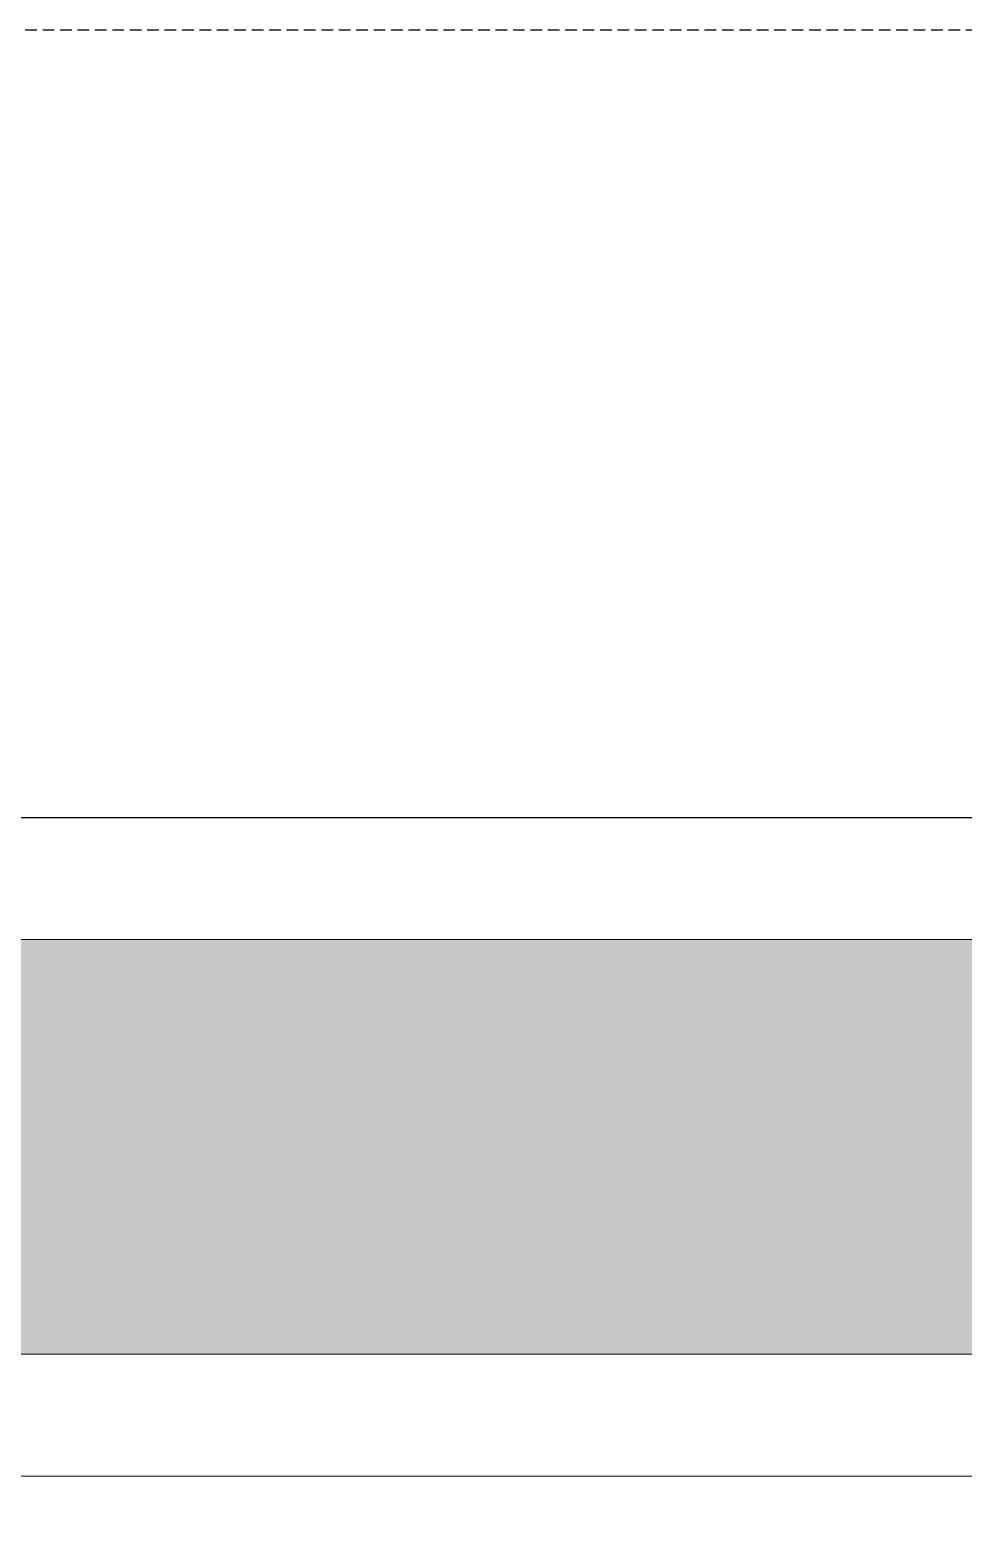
# Model space of a CAD drawing. Header units: millimetres. Extents: x 50254 to 245170, y 481 to 78637.
# Drawn here: x 73252 to 73635, y 5314 to 5923 of the extents above; entities that cross this region are included whole.
import ezdxf

# ---------------------------------------------------------------- set-up
doc = ezdxf.new("R2010")
doc.units = ezdxf.units.MM
for name, pattern in [('Centre', [31.75, 6.35, -4.7625, 15.875, -4.7625]), ('Hidden', [7.14375, 4.7625, -2.38125]), ('IMPORT-CENTER _2_', [40.64, 25.4, -5.08, 5.08, -5.08])]:
    doc.linetypes.add(name, pattern=pattern)
for name, color, linetype, lineweight in [('0-4', 90, 'Continuous', 5), ('A-DETL-GENF', 92, 'Continuous', 18), ('A-DETL-GENF-4', 92, 'Hidden', 25), ('A-DETL-GENF-5', 9, 'Continuous', 18), ('A-DETL-THIN', 151, 'Continuous', 18), ('A-FLOR-2', 7, 'Continuous', 18), ('A-FLOR-LEVL-2', 51, 'Centre', 9), ('G-IMPT', 8, 'Continuous', 18), ('G-IMPT-4', 8, 'IMPORT-CENTER _2_', 18), ('M-EQPM', 50, 'Continuous', 18), ('M-EQPM-2', 50, 'Continuous', 25)]:
    doc.layers.add(name, color=color, linetype=linetype, lineweight=lineweight)

# ---------------------------------------------------------------- blocks, each defined once
blk = doc.blocks.new('NCV_TKTC_KET CAU_rvt-2-TKCS_CĂN HỘ LOẠI 1 - MẶT CẮT 1')
at = {"layer": 'A-FLOR-2'}
blk.add_line((32934.93, 5330), (29036.94, 5330), dxfattribs=at)
blk = doc.blocks.new('TKTC_XREF_251221_MB TANG 2-7 - TKTC_XREF_260130_MB TANG 2-5_dwg_$cc-V57-TKCS_CĂN HỘ LOẠI 1 - MẶT CẮT 1')
at = {"layer": 'G-IMPT-4'}
for p, q in [((30729.16, 5600), (30850.26, 5600)), ((30789.32, 5600), (30790.11, 5600))]:
    blk.add_line(p, q, dxfattribs=at)
at = {"layer": 'M-EQPM'}
for p, q in [((30789.71, 5600), (30744.71, 5600)), ((30744.71, 5600), (30834.71, 5600)), ((30834.71, 5600), (30789.71, 5600)), ((30790.01, 5600), (30790.01, 5600))]:
    blk.add_line(p, q, dxfattribs=at)
blk = doc.blocks.new('TKTC_XREF_251221_MB TANG 2-7 - TKTC_XREF_260130_MB TANG 2-5_dwg_CUM U_DN100-V58-TKCS_CĂN HỘ LOẠI 1 - MẶT CẮT 1')
at = {"layer": 'G-IMPT'}
for p, q in [((30736.49, 5600), (30734.22, 5600)), ((30735.24, 5600), (30844.18, 5600)), ((30735.57, 5600), (30735.24, 5600)), ((30742.18, 5600), (30735.36, 5600)), ((30736.47, 5600), (30736.49, 5600)), ((30741.04, 5600), (30736.49, 5600)), ((30737.54, 5600), (30736.78, 5600)), ((30740.05, 5600), (30737.52, 5600)), ((30740.06, 5600), (30737.53, 5600)), ((30740.07, 5600), (30737.54, 5600)), ((30740.82, 5600), (30740.07, 5600)), ((30741.02, 5600), (30741.04, 5600)), ((30743.31, 5600), (30741.04, 5600)), ((30741.56, 5600), (30837.87, 5600)), ((30744.71, 5600), (30834.71, 5600)), ((30839.12, 5600), (30836.85, 5600)), ((30844.81, 5600), (30837.99, 5600)), ((30839.1, 5600), (30839.12, 5600)), ((30843.67, 5600), (30839.12, 5600)), ((30840.17, 5600), (30839.41, 5600)), ((30842.68, 5600), (30840.15, 5600)), ((30842.68, 5600), (30840.16, 5600)), ((30842.7, 5600), (30840.17, 5600)), ((30843.45, 5600), (30842.7, 5600)), ((30843.65, 5600), (30843.67, 5600)), ((30845.94, 5600), (30843.67, 5600)), ((30844.52, 5600), (30844.18, 5600))]:
    blk.add_line(p, q, dxfattribs=at)
at = {"layer": 'G-IMPT', "flags": 128}
for points in [[(30743.29, 5600), (30744.81, 5600), (30744.8, 5600), (30732.67, 5600), (30732.68, 5600), (30734.2, 5600)], [(30734.22, 5600), (30734.2, 5600), (30743.29, 5600), (30743.31, 5600)], [(30740.79, 5600), (30740.82, 5600), (30736.78, 5600), (30736.75, 5600)], [(30741.89, 5600), (30741.56, 5600), (30744.71, 5600)], [(30838.2, 5600), (30837.87, 5600), (30834.71, 5600)], [(30845.92, 5600), (30847.44, 5600), (30847.43, 5600), (30835.3, 5600), (30835.31, 5600), (30836.82, 5600)], [(30836.85, 5600), (30836.82, 5600), (30845.92, 5600), (30845.94, 5600)], [(30843.42, 5600), (30843.45, 5600), (30839.41, 5600), (30839.38, 5600)]]:
    blk.add_lwpolyline(points, dxfattribs=at)
blk = doc.blocks.new('TKTC_XREF_251221_MB TANG 2-7 - TKTC_XREF_260130_MB TANG 2-5_dwg_$cc-V37-TKCS_CĂN HỘ LOẠI 1 - MẶT CẮT 1')
at = {"layer": 'G-IMPT-4'}
for p, q in [((29205.11, 5600), (29358.12, 5600)), ((29281.62, 5600), (29281.61, 5600))]:
    blk.add_line(p, q, dxfattribs=at)
at = {"layer": 'M-EQPM'}
for p, q in [((29281.61, 5600), (29224.76, 5600)), ((29224.76, 5600), (29338.47, 5600)), ((29335.69, 5600), (29227.54, 5600)), ((29227.54, 5600), (29281.61, 5600)), ((29281.61, 5600), (29335.69, 5600)), ((29338.47, 5600), (29281.61, 5600))]:
    blk.add_line(p, q, dxfattribs=at)
blk = doc.blocks.new('TKTC_XREF_251221_MB TANG 2-7 - TKTC_XREF_260130_MB TANG 2-5_dwg_CUM U_DN100-V59-TKCS_CĂN HỘ LOẠI 1 - MẶT CẮT 1')
at = {"layer": 'G-IMPT'}
for p, q in [((30557.79, 5600), (30542.47, 5600)), ((30542.47, 5600), (30544.38, 5600)), ((30547.26, 5600), (30544.38, 5600)), ((30544.38, 5600), (30555.88, 5600)), ((30554.44, 5600), (30545.82, 5600)), ((30546.14, 5600), (30683.8, 5600)), ((30553, 5600), (30547.26, 5600)), ((30548.53, 5600), (30547.58, 5600)), ((30552.68, 5600), (30547.58, 5600)), ((30551.73, 5600), (30548.53, 5600)), ((30551.73, 5600), (30548.53, 5600)), ((30551.73, 5600), (30548.53, 5600)), ((30552.68, 5600), (30551.73, 5600)), ((30555.88, 5600), (30553, 5600)), ((30554.12, 5600), (30675.82, 5600)), ((30554.12, 5600), (30558.11, 5600)), ((30555.88, 5600), (30557.79, 5600)), ((30558.11, 5600), (30671.83, 5600)), ((30675.82, 5600), (30671.83, 5600)), ((30687.47, 5600), (30672.14, 5600)), ((30672.14, 5600), (30674.06, 5600)), ((30676.93, 5600), (30674.06, 5600)), ((30674.06, 5600), (30685.55, 5600)), ((30684.11, 5600), (30675.5, 5600)), ((30682.68, 5600), (30676.93, 5600)), ((30678.21, 5600), (30677.25, 5600)), ((30682.36, 5600), (30677.25, 5600)), ((30681.4, 5600), (30678.21, 5600)), ((30681.4, 5600), (30678.21, 5600)), ((30681.4, 5600), (30678.21, 5600)), ((30682.36, 5600), (30681.4, 5600)), ((30685.55, 5600), (30682.68, 5600)), ((30685.55, 5600), (30687.47, 5600))]:
    blk.add_line(p, q, dxfattribs=at)
blk = doc.blocks.new('TKTC_XREF_251221_MB TANG 2-7 - TKTC_XREF_251221_MB TANG 2-7-2039446-TKCS_CĂN HỘ LOẠI 1 - MẶT CẮT 1')
at = {"layer": 'M-EQPM'}
for p, q in [((30536.32, 5600), (30536.65, 5600)), ((31036.18, 5600), (30536.32, 5600)), ((30536.32, 5600), (30536.65, 5600)), ((31036.18, 5600), (30536.32, 5600)), ((30536.65, 5600), (31038.25, 5600)), ((30536.65, 5600), (31038.25, 5600)), ((30538.07, 5600), (30538.4, 5600)), ((31037.93, 5600), (30538.07, 5600)), ((30538.07, 5600), (30538.4, 5600)), ((31037.93, 5600), (30538.07, 5600)), ((30538.4, 5600), (31036.51, 5600)), ((30538.4, 5600), (31036.51, 5600))]:
    blk.add_line(p, q, dxfattribs=at)
at = {"layer": 'M-EQPM-2'}
blk.add_line((23535.31, 5600), (33902.81, 5600), dxfattribs=at)
at = {"extrusion": (0, 0, -1)}
blk.add_blockref('TKTC_XREF_251221_MB TANG 2-7 - TKTC_XREF_260130_MB TANG 2-5_dwg_$cc-V37-TKCS_CĂN HỘ LOẠI 1 - MẶT CẮT 1', (-59896.58, 0), dxfattribs=at)
for name in ['TKTC_XREF_251221_MB TANG 2-7 - TKTC_XREF_260130_MB TANG 2-5_dwg_CUM U_DN100-V59-TKCS_CĂN HỘ LOẠI 1 - MẶT CẮT 1', 'TKTC_XREF_251221_MB TANG 2-7 - TKTC_XREF_260130_MB TANG 2-5_dwg_$cc-V57-TKCS_CĂN HỘ LOẠI 1 - MẶT CẮT 1', 'TKTC_XREF_251221_MB TANG 2-7 - TKTC_XREF_260130_MB TANG 2-5_dwg_CUM U_DN100-V58-TKCS_CĂN HỘ LOẠI 1 - MẶT CẮT 1']:
    blk.add_blockref(name, (0, 0))
blk = doc.blocks.new('BORDER VIEW - BORDER VIEW-3678723-TKCS_CĂN HỘ LOẠI 1 - MẶT CẮT 1')
at = {"layer": 'A-DETL-GENF-4'}
blk.add_line((23276.94, 5922.96), (33752.81, 5922.96), dxfattribs=at)

msp = doc.modelspace()

# ---------------------------------------------------------------- hatches: boundary and pattern name
at = {"layer": 'A-DETL-GENF-5'}
h = msp.add_hatch(dxfattribs=at)
h.set_pattern_fill('FP_4', color=256, style=0, pattern_type=2)
h.set_pattern_definition([(50, (72580.5, 15375), (364.368, -31.878), [38.1, -419.1]), (355, (72580.5, 15375), (-70.486, 382.113), [30.48, -335.28]), (100.451, (72610.85, 15372.34), (293.885, 350.233), [32.38, -356.18]), (46.184, (72580.5, 15476.6), (542.158, -84.086), [57.15, -628.65]), (96.636, (72625.67, 15469.6), (474.805, 494.855), [48.57, -534.27]), (351.184, (72580.5, 15476.6), (474.81, 494.85), [45.72, -502.92]), (21, (72631.3, 15451.2), (303.2285, -204.5305), [38.1, -419.1]), (326, (72631.3, 15451.2), (123.604, 368.376), [30.48, -335.28]), (71.451, (72656.55, 15434.16), (426.834, 163.843), [32.38, -356.18]), (37.5, (72580.49, 15375), (6.1766, 169.1102), [3.353, -327.863, 3.353, -337.007, -336.55]), (37.5, (72580.49, 15375), (6.1766, 169.1102), [-671.576, 3.353, -333.197]), (7.5, (72580.49, 15375), (133.639, 200.3615), [3.353, -190.703, 3.353, -320.243, -128.27]), (7.5, (72580.49, 15375), (133.639, 200.3615), [-517.652, 3.353, -124.917]), (327.5, (72467.2, 15375), (271.1818, -11.4584), [3.353, -123.647, 3.353, -392.887, -525.78]), (327.5, (72467.2, 15375), (271.1818, -11.4584), [-523.24, 3.353, -522.427]), (317.5, (72416.4, 15375), (296.2585, 50.853), [3.353, -161.747, 3.353, -259.791, -373.38]), (317.5, (72416.4, 15375), (296.2585, 50.853), [-428.244, 3.353, -370.027]), (45, (72580.49, 15375), (-125.7236, 125.7236), []), (45, (72580.49, 15565.5), (-125.7236, 125.7236), [])])
h.paths.add_polyline_path([(67595.42, 4950), (67595.42, 5380), (71595.42, 5380), (71595.42, 5150), (71795.42, 5150), (71795.42, 5380), (75693.41, 5380), (75693.41, 5100), (76293.41, 5100), (76293.41, 5360), (76661.29, 5360), (76661.29, 5530), (76293.41, 5530), (76293.41, 5550), (67295.42, 5549.97), (67295.42, 5500), (66293.79, 5500), (66293.79, 5700), (66093.79, 5700), (66093.79, 5100), (66293.79, 5100), (66293.79, 5330), (67295.42, 5330), (67295.42, 4950), (67495.42, 4950)])

# ---------------------------------------------------------------- linework, layer by layer
at = {"layer": 'A-DETL-THIN'}
for p, q in [((76293.41, 5550), (67295.42, 5550)), ((71795.42, 5380), (75693.41, 5380))]:
    msp.add_line(p, q, dxfattribs=at)
at = {"layer": 'A-FLOR-LEVL-2'}
msp.add_line((65422.86, 5600), (77300.84, 5600), dxfattribs=at)

# ---------------------------------------------------------------- block references
at = {"layer": '0-4'}
msp.add_blockref('NCV_TKTC_KET CAU_rvt-2-TKCS_CĂN HỘ LOẠI 1 - MẶT CẮT 1', (42758.48, 0), dxfattribs=at)
at = {"layer": 'A-DETL-GENF'}
msp.add_blockref('BORDER VIEW - BORDER VIEW-3678723-TKCS_CĂN HỘ LOẠI 1 - MẶT CẮT 1', (42758.48, 0), dxfattribs=at)
at = {"layer": 'M-EQPM'}
msp.add_blockref('TKTC_XREF_251221_MB TANG 2-7 - TKTC_XREF_251221_MB TANG 2-7-2039446-TKCS_CĂN HỘ LOẠI 1 - MẶT CẮT 1', (42758.48, 0), dxfattribs=at)

doc.saveas('drawing.dxf')
